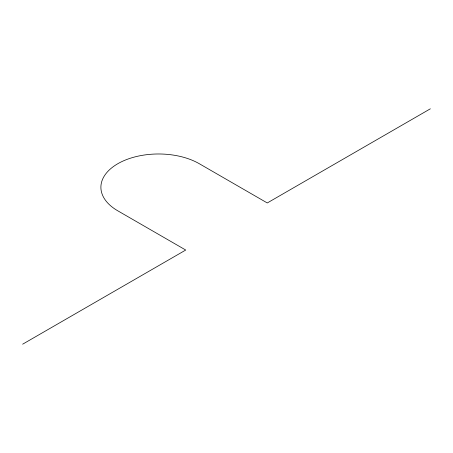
<?xml version="1.0" encoding="UTF-8"?>
<svg xmlns="http://www.w3.org/2000/svg" width="453" height="453" viewBox="0 0 453 453"><rect width="100%" height="100%" fill="white"/><g stroke="black" fill="none" stroke-linecap="round" stroke-linejoin="round"><path stroke-width="0.68" d="M22.65 344.189L185.73 250.039L117.78 210.809A57.656 33.29 0 0 1 117.78 163.731A57.656 33.29 0 0 1 199.32 163.731L267.27 202.961L430.35 108.811"/></g></svg>
